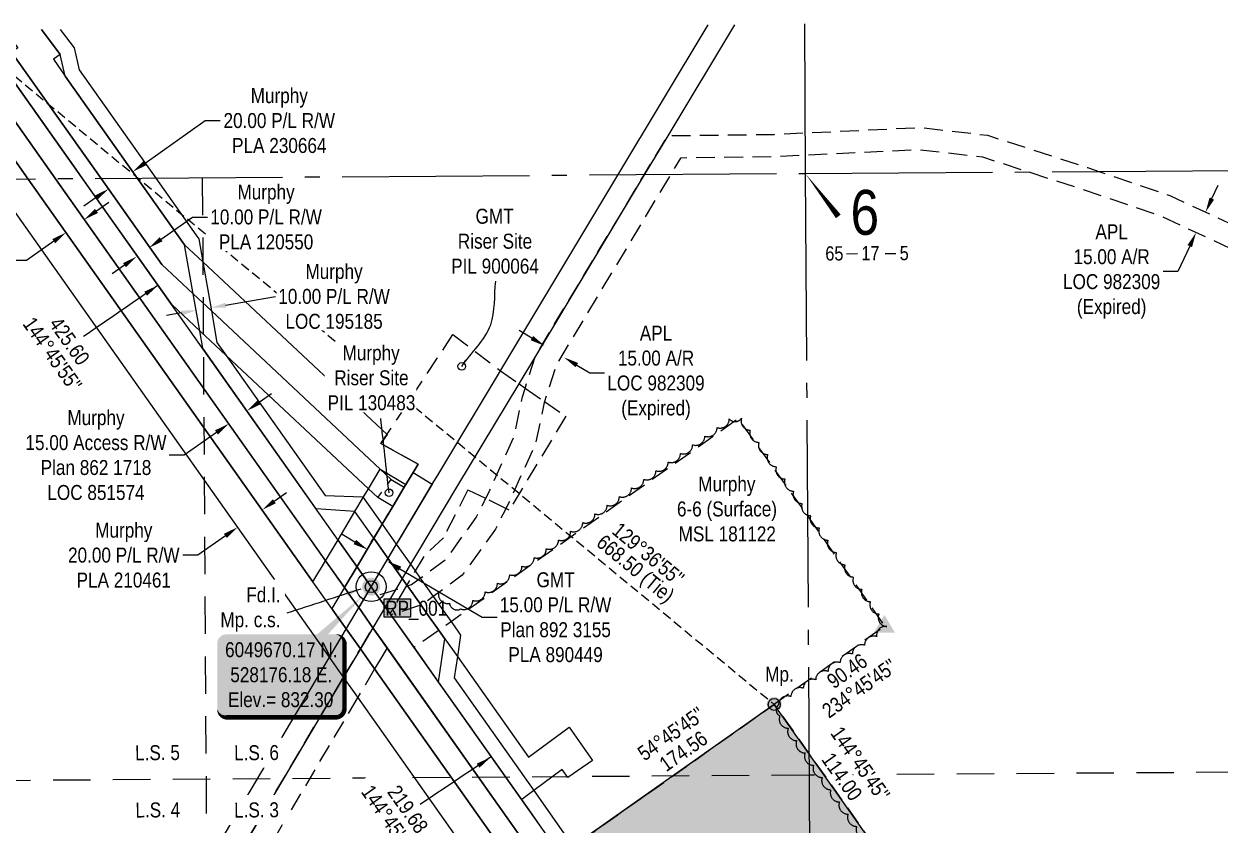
# Model space of a CAD drawing. Extents: x 526561 to 530509, y 6049016 to 6051979.
# Drawn here: x 527944 to 528743, y 6049511 to 6050046 of the extents above; entities that cross this region are included whole.
import ezdxf
from ezdxf.enums import TextEntityAlignment as Align

# ---------------------------------------------------------------- set-up
doc = ezdxf.new("R2010")
doc.units = 0
doc.header["$LTSCALE"] = 5
doc.header["$PDSIZE"] = 0.5
for name, pattern in [('0', [1, 1, 0]), ('foc-ACCESSROAD', [3.75, 2.5, -1.25]), ('foc-LSD', [8, 5, -3]), ('foc-QUARTERLINE', [33, 25, -3, 2, -3]), ('foc-TIELINE', [1.875, 1.25, -0.625])]:
    doc.linetypes.add(name, pattern=pattern)
doc.layers.get('Defpoints').update_dxf_attribs({"color": 9})
for name, color, linetype in [('10', 1, 'Continuous'), ('35', 37, 'Continuous'), ('9', 3, 'Continuous'), ('AS-UNDERLAY-H', 141, 'Continuous'), ('C-AR', 13, 'foc-ACCESSROAD'), ('C-RW', 13, 'Continuous'), ('C-WS', 13, 'foc-ACCESSROAD'), ('DETAIL-T', 7, 'Continuous'), ('F-AR', 190, 'foc-ACCESSROAD'), ('F-RW', 190, 'Continuous'), ('F-WS', 190, 'foc-ACCESSROAD'), ('L-BD', 7, 'Continuous'), ('L-BD1', 253, 'Continuous'), ('L-MON', 1, 'Continuous'), ('L-MON-T', 1, 'Continuous'), ('L-SECLBL', 7, 'Continuous'), ('L-SECQ', 8, 'foc-QUARTERLINE'), ('L-SECTION-LSD', 7, 'foc-LSD'), ('L-TIE', 7, 'foc-TIELINE'), ('P-PROPOSED', 10, 'Continuous'), ('P-PROPOSED-H', 21, 'Continuous'), ('T-BUSH', 110, '0')]:
    doc.layers.add(name, color=color, linetype=linetype)
for name, color, linetype, lineweight in [('C-RW-T', 13, 'Continuous', 9), ('C-WS-T', 13, 'Continuous', 9), ('F-AR-T', 190, 'Continuous', 9), ('F-RW-T', 190, 'Continuous', 9), ('F-WS-T', 190, 'Continuous', 9)]:
    doc.layers.add(name, color=color, linetype=linetype, lineweight=lineweight)
doc.styles.add('100L', font='ARIALN.TTF', dxfattribs={"height": 11})
doc.styles.add('80', font='ARIALN.TTF', dxfattribs={"height": 10})
doc.styles.add('80CG', font='ARIALN.TTF', dxfattribs={"height": 10})
doc.styles.add('80L', font='ARIALN.TTF', dxfattribs={"height": 10})
doc.styles.add('SIMPLEX', font='ARIALN.TTF')
doc.dimstyles.new('Compass 5 000', dxfattribs={"dimscale": 5, "dimtxt": 9, "dimasz": 2, "dimexe": 0.2, "dimexo": 0.0625, "dimgap": 0.5, "dimtad": 0, "dimtih": 1, "dimtoh": 1, "dimzin": 0, "dimdsep": 46, "dimtxsty": '80CG', "dimcen": 0.1, "dimse1": 1, "dimse2": 1, "dimclrd": 256, "dimclrt": 256, "dimaunit": 1, "dimadec": 4, "dimazin": 0, "dimtfac": 0.06, "dimtofl": 0, "dimtmove": 0, "dimatfit": 1, "dimfxl": 0.2, "dimtolj": 1, "dimtzin": 0, "dimlwd": -1, "dimarcsym": 0})

# ---------------------------------------------------------------- blocks, each defined once
blk = doc.blocks.new('L-SECLBL')
at = {"layer": '9', "color": 7}
for p, q in [((-5.08, -27.83), (-12.29, -27.83)), ((20.7, -27.83), (13.5, -27.83))]:
    blk.add_line(p, q, dxfattribs=at)
at = {"layer": '10', "color": 2, "style": 'SIMPLEX'}
blk.add_attdef('SEC', text='', height=30, dxfattribs=at).set_placement((0, 0), align=Align.MIDDLE)
at = {"layer": '10', "color": 5, "style": '80L'}
blk.add_attdef('TWP', text='', height=9.5, dxfattribs=at).set_placement((-14.43, -27.37), align=Align.MIDDLE_RIGHT)
blk.add_attdef('RGE', text='', height=9.5, dxfattribs=at).set_placement((3.62, -27.37), align=Align.MIDDLE_CENTER)
blk.add_attdef('MER', text='', height=9.5, dxfattribs=at).set_placement((23.17, -27.37), align=Align.MIDDLE_LEFT)
blk = doc.blocks.new('*D422')
at = {"layer": 'C-RW-T', "transparency": 16777216}
for p, q in [((528035.88, 6049902.39), (528056.89, 6049917.23)), ((528056.89, 6049917.23), (528066.89, 6049917.23)), ((528011.38, 6049885.07), (528003.22, 6049879.3))]:
    blk.add_line(p, q, dxfattribs=at)
for points in [[(528034.92, 6049903.75), (528036.84, 6049901.03), (528027.72, 6049896.62)], [(528010.42, 6049886.43), (528012.35, 6049883.71), (528019.55, 6049890.84)]]:
    blk.add_solid(points, dxfattribs=at)
at = {"layer": 'Defpoints', "color": 0, "transparency": 16777216}
for p in [(528010.62, 6049920.81), (528002.45, 6049915.04), (528019.55, 6049890.84)]:
    blk.add_point(p, dxfattribs=at)
at = {"layer": 'C-RW-T', "transparency": 16777216, "insert": (528105.97, 6049917.23), "char_height": 10, "attachment_point": 5, "style": '80CG', "bg_fill": 3, "box_fill_scale": 1.1, "bg_fill_color": 256, "bg_fill_true_color": 13158600, "bg_fill_transparency": 0}
blk.add_mtext('\\A1;Murphy\\P10.00 P/L R/W\\PPLA 120550', dxfattribs=at)
blk = doc.blocks.new('*D423')
at = {"layer": 'C-RW-T', "transparency": 16777216}
for p, q in [((528078.95, 6049858.27), (528112.3, 6049864.12)), ((528049.41, 6049853.09), (528039.56, 6049851.36))]:
    blk.add_line(p, q, dxfattribs=at)
for points in [[(528049.12, 6049854.73), (528049.7, 6049851.45), (528059.26, 6049854.82)], [(528078.66, 6049859.91), (528079.23, 6049856.63), (528069.1, 6049856.54)]]:
    blk.add_solid(points, dxfattribs=at)
at = {"layer": 'Defpoints', "color": 0, "transparency": 16777216}
for p in [(528059.26, 6049854.82), (528060.24, 6049849.2), (528070.08, 6049850.93)]:
    blk.add_point(p, dxfattribs=at)
at = {"layer": 'C-RW-T', "transparency": 16777216, "insert": (528151.38, 6049864.12), "char_height": 10, "attachment_point": 5, "style": '80CG', "bg_fill": 3, "box_fill_scale": 1.1, "bg_fill_color": 256, "bg_fill_true_color": 13158600, "bg_fill_transparency": 0}
blk.add_mtext('\\A1;Murphy\\P10.00 P/L R/W\\PLOC 195185', dxfattribs=at)
blk = doc.blocks.new('*D425')
at = {"layer": 'C-RW-T', "transparency": 16777216}
for p, q in [((528101.4, 6049793.47), (528109.57, 6049799.25)), ((528072.82, 6049773.27), (528051.31, 6049758.07)), ((528051.31, 6049758.07), (528041.31, 6049758.07))]:
    blk.add_line(p, q, dxfattribs=at)
for points in [[(528100.44, 6049794.84), (528102.36, 6049792.11), (528093.23, 6049787.7)], [(528071.85, 6049774.64), (528073.78, 6049771.91), (528080.98, 6049779.05)]]:
    blk.add_solid(points, dxfattribs=at)
at = {"layer": 'Defpoints', "color": 0, "transparency": 16777216}
for p in [(528080.98, 6049779.05), (528098.48, 6049780.27), (528086.23, 6049771.61)]:
    blk.add_point(p, dxfattribs=at)
at = {"layer": 'C-RW-T', "transparency": 16777216, "insert": (527992.35, 6049758.07), "char_height": 10, "attachment_point": 5, "style": '80CG'}
blk.add_mtext('\\A1;Murphy\\P15.00 Access R/W\\PPlan 862 1718\\PLOC 851574', dxfattribs=at)
blk = doc.blocks.new('*D426')
at = {"layer": 'C-RW-T', "transparency": 16777216}
for p, q in [((528111.48, 6049727.25), (528119.65, 6049733.02)), ((528078.76, 6049704.14), (528060.47, 6049691.21)), ((528060.47, 6049691.21), (528050.47, 6049691.21))]:
    blk.add_line(p, q, dxfattribs=at)
for points in [[(528110.52, 6049728.61), (528112.44, 6049725.88), (528103.31, 6049721.48)], [(528077.8, 6049705.5), (528079.73, 6049702.77), (528086.93, 6049709.91)]]:
    blk.add_solid(points, dxfattribs=at)
at = {"layer": 'Defpoints', "color": 0, "transparency": 16777216}
for p in [(528086.93, 6049709.91), (528126.04, 6049689.3), (528109.66, 6049677.73)]:
    blk.add_point(p, dxfattribs=at)
at = {"layer": 'C-RW-T', "transparency": 16777216, "insert": (528010.93, 6049691.21), "char_height": 10, "attachment_point": 5, "style": '80CG'}
blk.add_mtext('\\A1;Murphy\\P20.00 P/L R/W\\PPLA 210461', dxfattribs=at)
blk = doc.blocks.new('*D427')
at = {"layer": 'C-RW-T', "transparency": 16777216}
for p, q in [((528025.16, 6049953.32), (528065.25, 6049981.65)), ((528065.25, 6049981.65), (528075.25, 6049981.65)), ((527992.51, 6049930.23), (527984.34, 6049924.46))]:
    blk.add_line(p, q, dxfattribs=at)
for points in [[(528024.2, 6049954.68), (528026.13, 6049951.96), (528017, 6049947.55)], [(527991.55, 6049931.6), (527993.47, 6049928.87), (528000.67, 6049936.01)]]:
    blk.add_solid(points, dxfattribs=at)
at = {"layer": 'Defpoints', "color": 0, "transparency": 16777216}
for p in [(528000.67, 6049936.01), (528028.42, 6049931.39), (528012.09, 6049919.85)]:
    blk.add_point(p, dxfattribs=at)
at = {"layer": 'C-RW-T', "transparency": 16777216, "insert": (528114.79, 6049981.65), "char_height": 10, "attachment_point": 5, "style": '80CG'}
blk.add_mtext('\\A1;Murphy\\P20.00 P/L R/W\\PPLA 230664', dxfattribs=at)
blk = doc.blocks.new('*D428')
at = {"layer": 'Defpoints', "color": 0, "transparency": 16777216}
for p in [(528291.87, 6049830.73), (528304.73, 6049823.01), (528304.98, 6049823.42)]:
    blk.add_point(p, dxfattribs=at)
at = {"layer": 'F-AR-T', "transparency": 16777216}
for p, q in [((528283.54, 6049836.29), (528274.97, 6049841.43)), ((528313.55, 6049818.27), (528322.13, 6049813.13)), ((528322.13, 6049813.13), (528332.13, 6049813.13))]:
    blk.add_line(p, q, dxfattribs=at)
for points in [[(528284.4, 6049837.72), (528282.68, 6049834.86), (528292.12, 6049831.14)], [(528314.41, 6049819.7), (528312.7, 6049816.85), (528304.98, 6049823.42)]]:
    blk.add_solid(points, dxfattribs=at)
at = {"layer": 'F-AR-T', "transparency": 16777216, "insert": (528366.44, 6049813.13), "char_height": 10, "attachment_point": 5, "style": '80CG'}
blk.add_mtext('\\A1;APL\\P15.00 A/R\\PLOC 982309\\P(Expired)', dxfattribs=at)
blk = doc.blocks.new('*D429')
at = {"layer": 'Defpoints', "color": 0, "transparency": 16777216}
for p in [(528732.72, 6049920.85), (528726.39, 6049907.25), (528727.19, 6049906.88)]:
    blk.add_point(p, dxfattribs=at)
at = {"layer": 'F-AR-T', "transparency": 16777216}
for p, q in [((528737.73, 6049929.55), (528741.94, 6049938.62)), ((528722.97, 6049897.81), (528715.1, 6049880.89)), ((528715.1, 6049880.89), (528705.1, 6049880.89))]:
    blk.add_line(p, q, dxfattribs=at)
for points in [[(528736.22, 6049930.26), (528739.24, 6049928.85), (528733.51, 6049920.48)], [(528721.46, 6049898.51), (528724.48, 6049897.11), (528727.19, 6049906.88)]]:
    blk.add_solid(points, dxfattribs=at)
at = {"layer": 'F-AR-T', "transparency": 16777216, "insert": (528670.79, 6049880.89), "char_height": 10, "attachment_point": 5, "style": '80CG'}
blk.add_mtext('\\A1;APL\\P15.00 A/R\\PLOC 982309\\P(Expired)', dxfattribs=at)
blk = doc.blocks.new('*D430')
at = {"layer": 'Defpoints', "color": 0, "transparency": 16777216}
for p in [(528172.03, 6049691.73), (528186.8, 6049687.25), (528184.93, 6049684.09)]:
    blk.add_point(p, dxfattribs=at)
at = {"layer": 'F-RW-T', "transparency": 16777216}
for p, q in [((528165.29, 6049699.98), (528156.69, 6049705.08)), ((528195.4, 6049682.16), (528250.27, 6049649.68)), ((528250.27, 6049649.68), (528260.27, 6049649.68))]:
    blk.add_line(p, q, dxfattribs=at)
for points in [[(528166.14, 6049701.42), (528164.44, 6049698.55), (528173.9, 6049694.89)], [(528196.25, 6049683.59), (528194.55, 6049680.72), (528186.8, 6049687.25)]]:
    blk.add_solid(points, dxfattribs=at)
at = {"layer": 'F-RW-T', "transparency": 16777216, "insert": (528299.35, 6049649.68), "char_height": 10, "attachment_point": 5, "style": '80CG'}
blk.add_mtext('\\A1;GMT\\P15.00 P/L R/W\\PPlan 892 3155\\PPLA 890449', dxfattribs=at)
blk = doc.blocks.new('*D432')
at = {"layer": 'Defpoints', "color": 0, "transparency": 16777216}
for p in [(528027.95, 6049854.08), (528015.71, 6049845.43), (528400.67, 6049300.69)]:
    blk.add_point(p, dxfattribs=at)
at = {"layer": 'F-RW-T', "transparency": 16777216}
for p, q in [((528421.08, 6049315.11), (528429.25, 6049320.88)), ((528392.51, 6049294.92), (528348.03, 6049263.48)), ((528348.03, 6049263.48), (528338.03, 6049263.48))]:
    blk.add_line(p, q, dxfattribs=at)
for points in [[(528420.12, 6049316.47), (528422.05, 6049313.75), (528412.92, 6049309.34)], [(528391.55, 6049296.28), (528393.47, 6049293.55), (528400.67, 6049300.69)]]:
    blk.add_solid(points, dxfattribs=at)
at = {"layer": 'F-RW-T', "transparency": 16777216, "insert": (528298.94, 6049263.48), "char_height": 10, "attachment_point": 5, "style": '80CG'}
blk.add_mtext('\\A1;N7 Energy\\P15.00 P/L R/W\\PPlan 862 1718\\PPLA 850866', dxfattribs=at)
blk = doc.blocks.new('*D435')
at = {"layer": 'Defpoints', "color": 0, "transparency": 16777216}
for p in [(527972.29, 6049906.86), (527993.35, 6049903.05), (527981.11, 6049894.39)]:
    blk.add_point(p, dxfattribs=at)
at = {"layer": 'F-RW-T', "transparency": 16777216}
for p, q in [((527992.7, 6049921.29), (528000.87, 6049927.06)), ((527964.13, 6049901.09), (527945.84, 6049888.17)), ((527945.84, 6049888.17), (527935.84, 6049888.17))]:
    blk.add_line(p, q, dxfattribs=at)
for points in [[(527991.74, 6049922.65), (527993.67, 6049919.93), (527984.54, 6049915.52)], [(527963.16, 6049902.45), (527965.09, 6049899.73), (527972.29, 6049906.86)]]:
    blk.add_solid(points, dxfattribs=at)
at = {"layer": 'F-RW-T', "transparency": 16777216, "insert": (527896.75, 6049888.17), "char_height": 10, "attachment_point": 5, "style": '80CG'}
blk.add_mtext('\\A1;N7 Energy\\P15.00 P/L R/W\\PPlan 862 1718\\PPLA 850866', dxfattribs=at)
blk = doc.blocks.new('PLIA')
at = {"color": 255, "const_width": 1}
blk.add_lwpolyline([(-0.5, 0, 1), (0.5, 0, 1)], format="xyb", close=True, dxfattribs=at)
blk = doc.blocks.new('PLIAA')
blk.add_blockref('PLIA', (0, 0))
blk = doc.blocks.new('PLIB')
at = {"color": 1}
blk.add_circle((0, 0), 0.8, dxfattribs=at)
blk = doc.blocks.new('PLIBB')
blk.add_blockref('PLIB', (0, 0))
blk = doc.blocks.new('PLICC')
for name in ['PLIAA', 'PLIBB']:
    blk.add_blockref(name, (0, 0))
blk = doc.blocks.new('PLI')
blk.add_blockref('PLICC', (0, 0))
blk = doc.blocks.new('fdia')
at = {"color": 255, "const_width": 1}
blk.add_lwpolyline([(-0.5, 0, 1), (0.5, 0, 1)], format="xyb", close=True, dxfattribs=at)
blk = doc.blocks.new('Fdiaa')
blk.add_blockref('fdia', (0, 0))
blk = doc.blocks.new('fdib')
at = {"color": 1, "const_width": 1.6}
blk.add_lwpolyline([(-0.4, 0, 1), (0.4, 0, 1)], format="xyb", close=True, dxfattribs=at)
at = {"color": 1}
blk.add_circle((0, 0), 0.8, dxfattribs=at)
blk = doc.blocks.new('Fdibb')
blk.add_blockref('fdib', (0, 0))
blk = doc.blocks.new('fdicc')
for name in ['Fdibb', 'Fdiaa']:
    blk.add_blockref(name, (0, 0))
blk = doc.blocks.new('FDI')
blk.add_blockref('fdicc', (0, 0))
blk = doc.blocks.new('*U448')
h = blk.add_hatch(color=254)
edge = h.paths.add_edge_path()
edge.add_line((-36.5, -28.5), (36.5, -28.5))
edge.add_arc((36.5, -22.5), 6, 270, 360)
edge.add_line((42.5, -22.5), (42.5, 21))
edge.add_arc((36.5, 21), 6, 0, 90)
edge.add_line((36.5, 27), (-36.5, 27))
edge.add_arc((-36.5, 21), 6, 90, 180)
edge.add_line((-42.5, 21), (-42.5, -22.5))
edge.add_arc((-36.5, -22.5), 6, 180, 270)
at = {"color": 1, "flags": 128}
blk.add_lwpolyline([(56.43, 54.47, 0, 10, 0), (0, 0, 5, 5, 0)], format="xyseb", dxfattribs=at)
blk.add_lwpolyline([(-36.5, -28.5, 3, 3, 0), (36.5, -28.5, 3, 3, 0.414214), (42.5, -22.5, 3, 3, 0), (42.5, 21, 3, 0, 0.414214), (36.5, 27, 0, 0, 0), (-36.5, 27, 0, 0, 0.414214), (-42.5, 21, 0, 0, 0), (-42.5, -22.5, 0, 3, 0.414214)], format="xyseb", close=True, dxfattribs=at)
at = {"color": 1, "style": '80'}
blk.add_attdef('ENTER_TEXT_001', (-35.99, -5), '', height=10, dxfattribs=at)
blk = doc.blocks.new('STRIA')
blk.add_hatch(color=255).paths.add_polyline_path([(-0.04, 1.52), (-1.47, -0.87), (1.39, -0.87)])
blk = doc.blocks.new('STRIAA')
blk.add_blockref('STRIA', (0, 0))
blk = doc.blocks.new('STRIB')
at = {"color": 1}
blk.add_solid([(-1.12, -0.67), (-0.04, 1.13), (1.04, -0.67)], dxfattribs=at)
blk = doc.blocks.new('STRIBB')
blk.add_blockref('STRIB', (0, 0))
blk = doc.blocks.new('STRICC')
for name in ['STRIAA', 'STRIBB']:
    blk.add_blockref(name, (0, 0))
blk = doc.blocks.new('fdspike')
blk.add_blockref('STRICC', (0, 0))

msp = doc.modelspace()

# ---------------------------------------------------------------- hatches: boundary and pattern name
at = {"layer": 'AS-UNDERLAY-H'}
h = msp.add_hatch(color=256, dxfattribs=at)
h.dxf.hatch_style = 1
h.paths.add_polyline_path([(528184.948, 6049662.134), (528202.353, 6049662.134), (528202.353, 6049649.784), (528184.948, 6049649.784)])
at = {"layer": 'P-PROPOSED-H'}
h = msp.add_hatch(color=256, dxfattribs=at)
h.dxf.hatch_style = 1
h.paths.add_polyline_path([(528445.375, 6049591.507), (528302.874, 6049490.844), (528368.614, 6049397.781), (528511.115, 6049498.444)])

# ---------------------------------------------------------------- linework, layer by layer
at = {"layer": '35', "color": 3}
msp.add_circle((528176.183, 6049670.167), 9.995, dxfattribs=at)
at = {"layer": 'AS-UNDERLAY-H'}
msp.add_lwpolyline([(528184.948, 6049662.134), (528202.353, 6049662.134), (528202.353, 6049649.784), (528184.948, 6049649.784)], close=True, dxfattribs=at)
at = {"layer": 'C-AR'}
msp.add_lwpolyline([(527895.683, 6049138.045), (527878.167, 6049137.924), (528055.181, 6049436.418), (528157.741, 6049609.669), (528168.94, 6049628.587), (528177.311, 6049642.727), (528186.796, 6049629.295), (528181.852, 6049620.943), (528178.425, 6049615.156), (528167.229, 6049596.241), (528068.09, 6049428.77), (527895.683, 6049138.045)], close=True, dxfattribs=at)
at = {"layer": 'C-RW', "flags": 128}
msp.add_lwpolyline([(528541.942, 6049152.423), (528548.939, 6049142.566), (528530.659, 6049142.441), (528470.003, 6049228.323), (528177.311, 6049642.727), (528167.833, 6049656.146), (528163.957, 6049661.634), (528158.352, 6049669.564), (527965.333, 6049942.691), (527922.084, 6050003.899), (527704.212, 6050040.848)], dxfattribs=at)
at = {"layer": 'C-RW'}
for points in [[(527931.101, 6050042.421), (527940.102, 6050030.38), (527936.012, 6050027.504), (527995.801, 6049942.901), (528036.409, 6049885.454), (528057.315, 6049865.858), (528069.46, 6049854.475), (528182.27, 6049748.738), (528189.616, 6049741.851), (528198.299, 6049736.619), (528190.591, 6049723.757), (528180.531, 6049729.827), (528174.403, 6049735.569), (528079.392, 6049824.611), (528061.632, 6049841.256), (528043.165, 6049858.562), (527983.617, 6049942.816), (527977.58, 6049951.367), (527930.739, 6050017.647), (527927.906, 6050021.656), (527920.465, 6050031.608), (527912.479, 6050042.292)], [(527955.93, 6050042.593), (527968.434, 6050025.867), (527963.901, 6050022.678), (527971.866, 6050011.408), (528020.161, 6049943.07), (528051.561, 6049898.65), (528063.706, 6049887.267), (528186.745, 6049771.941), (528182.666, 6049765.764), (528207.509, 6049751.974), (528204.173, 6049746.413), (528199.432, 6049738.508), (528198.299, 6049736.619), (528190.591, 6049723.757), (528183.517, 6049711.921), (528181.288, 6049708.223), (528177.9, 6049702.551), (528187.364, 6049689.14), (528196.841, 6049675.72), (528199.987, 6049671.266), (528200.393, 6049670.692), (528209.472, 6049657.836), (528213.898, 6049651.57), (528221.115, 6049641.349), (528225.429, 6049635.24), (528233.766, 6049623.435), (528281.278, 6049556.151), (528308.376, 6049576.236), (528323.953, 6049553.988), (528307.578, 6049542.523), (528303.78, 6049547.947), (528284.791, 6049533.873), (528276.754, 6049527.915), (528221.146, 6049606.655), (528209.102, 6049623.709), (528204.788, 6049629.817), (528189.543, 6049651.407), (528188.836, 6049652.409), (528185.682, 6049656.869), (528180.422, 6049664.317), (528176.204, 6049670.289), (528170.603, 6049678.217), (528166.725, 6049683.706), (528154.106, 6049701.563), (528165.325, 6049720.359), (528170.93, 6049729.75), (528174.403, 6049735.569), (528182.27, 6049748.738), (528069.46, 6049854.475), (528057.315, 6049865.858), (528036.409, 6049885.454), (527995.801, 6049942.901), (527936.012, 6050027.504)], [(528288.834, 6049510.813), (528276.754, 6049527.915), (528221.146, 6049606.655), (528225.429, 6049635.24), (528221.115, 6049641.349), (528213.898, 6049651.57), (528209.472, 6049657.836), (528200.393, 6049670.692), (528199.987, 6049671.266), (528196.841, 6049675.72), (528187.364, 6049689.14), (528177.9, 6049702.551), (528165.325, 6049720.359), (528139.478, 6049722.257), (528063.696, 6049829.502), (528061.632, 6049841.256), (528057.315, 6049865.858), (528051.561, 6049898.65), (528020.161, 6049943.07), (527971.866, 6050011.408), (527968.434, 6050025.867), (527955.93, 6050042.593)], [(527968.355, 6050042.68), (527977.675, 6050030.211), (527981.138, 6050015.621), (528032.35, 6049943.154), (528059.143, 6049905.253), (528061.017, 6049902.587), (528063.706, 6049887.267), (528069.46, 6049854.475), (528073.15, 6049833.445), (528079.392, 6049824.611), (528145.419, 6049731.177), (528170.649, 6049730.147), (528170.93, 6049729.75), (528183.517, 6049711.921), (528192.946, 6049698.569), (528202.423, 6049685.148), (528205.564, 6049680.699), (528208.986, 6049675.854), (528217.642, 6049663.595), (528222.062, 6049657.335), (528229.279, 6049647.115), (528233.593, 6049641.005), (528235.908, 6049637.727), (528233.766, 6049623.435), (528231.625, 6049609.152), (528284.791, 6049533.873), (528310.978, 6049496.796)], [(527913.435, 6049990.159), (527947.065, 6049942.564), (528137.293, 6049673.381), (528145.701, 6049687.465), (528154.106, 6049701.563), (528165.325, 6049720.359), (528170.93, 6049729.75), (528174.403, 6049735.569), (528182.27, 6049748.738), (528199.432, 6049738.508), (528198.299, 6049736.619), (528190.591, 6049723.757), (528183.517, 6049711.921), (528181.288, 6049708.223), (528177.9, 6049702.551), (528166.725, 6049683.706), (528158.349, 6049669.571), (528149.9, 6049655.543), (528151.71, 6049652.982), (528159.462, 6049642.006), (528168.94, 6049628.587), (528178.425, 6049615.156), (528264.33, 6049493.52)], [(528247.963, 6049481.966), (528167.229, 6049596.241), (528157.741, 6049609.669), (528148.263, 6049623.087), (527922.697, 6049942.396)]]:
    msp.add_lwpolyline(points, dxfattribs=at)
at = {"layer": 'C-WS', "flags": 128}
for points in [[(528311.418, 6049496.829), (528302.874, 6049490.844), (528204.853, 6049629.584), (528221.556, 6049641.381), (528229.72, 6049647.146), (528352.25, 6049733.7), (528421.194, 6049782.436), (528467.365, 6049717.815), (528519.217, 6049643.674), (528468.059, 6049607.481), (528442.029, 6049589.093), (528311.418, 6049496.829)], [(528198.299, 6049736.619), (528190.591, 6049723.757), (528180.531, 6049729.827), (528189.616, 6049741.851), (528198.299, 6049736.619)], [(528385.476, 6049409.692), (528368.614, 6049397.781), (528302.874, 6049490.844), (528311.418, 6049496.829), (528445.375, 6049591.507), (528511.115, 6049498.444), (528385.476, 6049409.692)]]:
    msp.add_lwpolyline(points, close=True, dxfattribs=at)
at = {"layer": 'F-AR', "flags": 128}
msp.add_lwpolyline([(529371.699, 6049638.845), (529301.663, 6049677.009), (529271.396, 6049693.503), (529135.891, 6049767.342), (528936.106, 6049832.198), (528770.402, 6049886.788), (528704.001, 6049917.659), (528650.04, 6049936.032), (528615.445, 6049947.205), (528584.7, 6049957.143), (528542.592, 6049962.086), (528465.41, 6049958.423), (528445.902, 6049957.496), (528382.814, 6049956.686), (528376.132, 6049945.549), (528299.639, 6049818.09), (528291.951, 6049794.03), (528291.674, 6049793.165), (528286.017, 6049765.94), (528269.013, 6049728.161), (528266.173, 6049722.481), (528265.412, 6049720.96), (528259.239, 6049708.613), (528236.98, 6049677.802), (528217.642, 6049663.595), (528210.062, 6049658.027), (528209.472, 6049657.836), (528189.543, 6049651.407), (528188.836, 6049652.409), (528185.682, 6049656.869), (528180.422, 6049664.317), (528192.346, 6049668.126), (528199.474, 6049670.399), (528200.393, 6049670.692), (528203.161, 6049671.575), (528208.986, 6049675.854), (528226.198, 6049688.498), (528246.364, 6049716.412), (528252.153, 6049727.992), (528252.688, 6049729.062), (528255.457, 6049734.597), (528271.661, 6049770.6), (528277.148, 6049797.01), (528278.98, 6049802.735), (528285.878, 6049824.315), (528358.56, 6049945.426), (528374.254, 6049971.582), (528445.451, 6049972.496), (528465.315, 6049973.439), (528543.115, 6049977.132), (528587.912, 6049971.874), (528654.765, 6049950.272), (528662.799, 6049947.531), (528709.598, 6049931.603), (528775.931, 6049900.764), (528940.769, 6049846.459), (529141.847, 6049781.183), (529271.285, 6049710.65), (529301.552, 6049694.156), (529371.588, 6049655.991)], dxfattribs=at)
at = {"layer": 'F-RW'}
for points in [[(527860.663, 6049137.804), (528042.363, 6049443.948), (528176.183, 6049670.167), (528194.127, 6049700.431), (528217.019, 6049738.713), (528220.622, 6049744.717), (528262.482, 6049814.476), (528262.739, 6049814.896), (528341.002, 6049945.303), (528401.239, 6050045.682)], [(528418.796, 6050045.804), (528374.254, 6049971.582), (528358.56, 6049945.426), (528285.878, 6049824.315), (528274.774, 6049805.821), (528233.886, 6049737.681), (528207.021, 6049692.916), (528202.423, 6049685.148), (528196.841, 6049675.72), (528192.346, 6049668.126), (528185.682, 6049656.869), (528177.311, 6049642.727), (528168.94, 6049628.587), (528157.741, 6049609.669), (528055.181, 6049436.418), (527878.167, 6049137.924)]]:
    msp.add_lwpolyline(points, dxfattribs=at)
msp.add_lwpolyline([(528176.204, 6049670.289), (528167.833, 6049656.146), (528163.957, 6049661.634), (528158.349, 6049669.571), (528166.725, 6049683.706), (528177.9, 6049702.551), (528181.288, 6049708.223), (528183.517, 6049711.921), (528190.591, 6049723.757), (528198.299, 6049736.619), (528199.432, 6049738.508), (528204.173, 6049746.413), (528217.019, 6049738.713), (528194.142, 6049700.59), (528192.946, 6049698.569), (528187.364, 6049689.14), (528176.204, 6049670.289)], close=True, dxfattribs=at)
at = {"layer": 'F-WS'}
msp.add_lwpolyline([(528306.271, 6049784.054), (528268.371, 6049721.408), (528266.173, 6049722.481), (528252.688, 6049729.062), (528240.795, 6049734.867), (528224.476, 6049702.916), (528211.273, 6049690.356), (528199.474, 6049670.399), (528188.765, 6049652.357), (528185.682, 6049656.869), (528180.422, 6049664.317), (528176.204, 6049670.289), (528166.723, 6049683.704), (528181.264, 6049708.266), (528190.576, 6049723.784), (528198.289, 6049736.637), (528204.165, 6049746.428), (528207.509, 6049751.974), (528182.666, 6049765.764), (528230.801, 6049838.66), (528262.48, 6049814.48), (528274.796, 6049805.864), (528279.008, 6049802.825), (528291.951, 6049794.03), (528306.271, 6049784.054)], close=True, dxfattribs=at)
at = {"layer": 'L-SECLBL', "flags": 128}
msp.add_lwpolyline([(528466.151, 6049946.357, 0, 4, 0), (528488.23, 6049917.663, 0, 0, 0)], format="xyseb", dxfattribs=at)
at = {"layer": 'L-SECQ', "flags": 128}
for points in [[(528465.522, 6050046.312), (528466.151, 6049946.357)], [(528466.151, 6049946.357), (529270.389, 6049951.943)], [(527661.912, 6049940.77), (528466.15, 6049946.357)], [(528466.151, 6049946.357), (528471.212, 6049141.81)]]:
    msp.add_lwpolyline(points, dxfattribs=at)
at = {"layer": 'L-SECTION-LSD', "flags": 128}
for points in [[(528063.362, 6049943.559), (528068.349, 6049139.251)], [(529272.326, 6049549.672), (528468.681, 6049544.193)], [(528468.681, 6049544.193), (527664.37, 6049538.708)]]:
    msp.add_lwpolyline(points, dxfattribs=at)
at = {"layer": 'P-PROPOSED'}
msp.add_lwpolyline([(528445.375, 6049591.507), (528302.874, 6049490.844), (528368.614, 6049397.781), (528511.115, 6049498.444)], close=True, dxfattribs=at)
at = {"layer": 'T-BUSH', "flags": 128}
msp.add_lwpolyline([(528221.161, 6049665.916, 0.5205671), (528228.437, 6049659.063, 0.5205671), (528235.935, 6049655.25, 0.5205671), (528244.131, 6049660.97, 0.5205671), (528252.328, 6049666.69, 0.5205671), (528260.524, 6049672.409, 0.5205671), (528268.721, 6049678.129, 0.5205671), (528276.917, 6049683.849, 0.5205671), (528285.059, 6049689.646, 0.5205671), (528293.171, 6049695.484, 0.5205671), (528301.284, 6049701.322, 0.5205671), (528309.396, 6049707.16, 0.5205671), (528317.509, 6049712.998, 0.5205671), (528325.636, 6049718.815, 0.5205671), (528333.796, 6049724.587, 0.5205671), (528341.956, 6049730.359, 0.5205671), (528350.116, 6049736.131, 0.5205671), (528358.276, 6049741.903, 0.5205671), (528366.435, 6049747.674, 0.5205671), (528374.595, 6049753.446, 0.5205671), (528382.755, 6049759.218, 0.5205671), (528390.915, 6049764.99, 0.5205671), (528399.074, 6049770.762, 0.5205671), (528407.234, 6049776.534, 0.5205671), (528415.394, 6049782.306, 0.5205671), (528423.593, 6049782.893, 0.5205671), (528429.407, 6049774.764, 0.5205671), (528435.222, 6049766.634, 0.5205671), (528441.036, 6049758.505, 0.5205671), (528446.833, 6049750.363, 0.5205671), (528452.569, 6049742.177, 0.5205671), (528458.304, 6049733.992, 0.5205671), (528464.039, 6049725.807, 0.5205671), (528469.775, 6049717.621, 0.5205671), (528475.51, 6049709.436, 0.5205671), (528481.246, 6049701.25, 0.5205671), (528486.981, 6049693.065, 0.5205671), (528492.678, 6049684.853, 0.5205671), (528498.339, 6049676.616, 0.5205671), (528504, 6049668.379, 0.5205671), (528509.662, 6049660.142, 0.5205671), (528515.323, 6049651.905, 0.5205671), (528520.66, 6049643.516, 0.5205671), (528513.879, 6049636.787, 0.5205671), (528505.742, 6049630.984, 0.5205671), (528497.604, 6049625.181, 0.5205671), (528489.467, 6049619.377, 0.5205671), (528481.329, 6049613.574, 0.5205671), (528473.1, 6049607.903, 0.5205671), (528464.819, 6049602.307, 0.5205671), (528456.537, 6049596.711, 0.5205671), (528448.256, 6049591.115, 0.5205671), (528449.111, 6049583.772, 0.5205671), (528454.743, 6049575.515, 0.5205671), (528460.376, 6049567.259, 0.5205671), (528466.009, 6049559.002, 0.5205671), (528471.678, 6049550.771, 0.5205671), (528477.44, 6049542.605, 0.5205671), (528483.203, 6049534.438, 0.5205671), (528488.965, 6049526.272, 0.5205671), (528494.727, 6049518.105, 0.5205671), (528500.49, 6049509.939, 0.5205671), (528506.252, 6049501.772, 0.5205671), (528509.183, 6049493.194, 0.5205671), (528500.866, 6049487.655, 0.5205671), (528492.52, 6049482.156, 0.5205671), (528484.174, 6049476.657, 0.5205671), (528475.828, 6049471.158, 0.5205671), (528467.483, 6049465.658, 0.5205671), (528459.312, 6049459.908, 0.5205671), (528451.274, 6049453.968, 0.5205671), (528443.236, 6049448.028, 0.5205671), (528435.198, 6049442.088, 0.5205671), (528427.16, 6049436.147, 0.5205671), (528419.122, 6049430.207, 0.5205671), (528411.083, 6049424.267, 0.5205671), (528403.045, 6049418.327, 0.5205671), (528394.753, 6049412.754, 0.5205671), (528386.369, 6049407.312, 0.5205671), (528378.212, 6049401.818, 0.5205671), (528383.311, 6049393.222, 0.5205671), (528388.41, 6049384.625, 0.5205671), (528393.412, 6049376.192, 0.5205671)], format="xyb", dxfattribs=at)

# ---------------------------------------------------------------- block references
at = {"layer": 'L-MON', "color": 2, "xscale": 4.999999999999989, "yscale": 4.999999999999989, "zscale": 4.999999999999989}
msp.add_blockref('FDI', (528176.183, 6049670.167), dxfattribs=at)
at = {"layer": 'L-MON'}
for name, p, xscale, yscale, zscale in [('fdspike', (528519.217, 6049643.674), 4.997409899999997, 4.997409899999997, 4.997409899999997), ('PLI', (528445.375, 6049591.507), 4.999999999999984, 4.999999999999984, 4.999999999999984)]:
    msp.add_blockref(name, p, dxfattribs=dict(at, xscale=xscale, yscale=yscale, zscale=zscale))
at = {"layer": 'L-SECLBL', "xscale": 0.9994850000000071, "yscale": 0.9994850000000071, "zscale": 0.9994850000000071, "rotation": 0.2782429756975778}
msp.add_blockref('L-SECLBL', (528505.903, 6049920.38), dxfattribs=at).add_auto_attribs({'SEC': '6', 'TWP': '65', 'RGE': '17', 'MER': '5'})

# ---------------------------------------------------------------- texts
at = {"layer": '35', "color": 3, "style": '80'}
msp.add_attdef('RP_001', (528185.592, 6049650.768), 'RP', height=9.9948, dxfattribs=at)
at = {"layer": 'C-RW-T', "insert": (528380.154, 6049743.799), "char_height": 10, "attachment_point": 1, "style": '80L'}
msp.add_mtext_dynamic_manual_height_columns('\\pi14.52147;Murphy\\P\\pi0.27181;6-6 (Surface)\\P\\pi1.3905;MSL 181122', width=66.28713, gutter_width=50, heights=[0], dxfattribs=at)
at = {"layer": 'F-WS-T', "insert": (528229.105, 6049922.75), "char_height": 10, "attachment_point": 1, "style": '80L'}
msp.add_mtext_dynamic_manual_height_columns('\\pi16.78062;GMT\\P\\pi4.9491;Riser Site\\P\\pi0.50504;PIL 900064', width=58.17243, gutter_width=50, heights=[0], dxfattribs=at)
at = {"layer": 'L-BD', "style": '80L'}
for s, height, p in [("234°45'45''", 9.99482, (528502.267, 6049602.229)), ('90.46', 9.9948, (528494.049, 6049613.861))]:
    msp.add_text(s, height=height, rotation=35.2394, dxfattribs=at).set_placement(p, align=Align.MIDDLE)
at = {"layer": 'L-BD', "insert": (528340.255, 6049715.904), "char_height": 9.99482, "width": 61.13925, "attachment_point": 1, "rotation": 320.3843, "line_spacing_factor": 0.775805, "style": '80L'}
msp.add_mtext("\\pi3.0941;129°36'55'' \\P\\pi0.25451;668.50 (Tie)", dxfattribs=at)
at = {"layer": 'L-BD1', "style": '80L'}
for s, p in [("54°45'45''", (528376.474, 6049571.898)), ('174.56', (528384.691, 6049560.265))]:
    msp.add_text(s, height=9.9948, rotation=35.2375, dxfattribs=at).set_placement(p, align=Align.MIDDLE)
at = {"layer": 'L-MON-T', "insert": (528439.353, 6049616.688), "char_height": 9.9948, "attachment_point": 1, "style": '80L'}
msp.add_mtext_dynamic_manual_height_columns('Mp.', width=18.21733, gutter_width=50, heights=[0], dxfattribs=at)

# ---------------------------------------------------------------- dimensions: what is measured, and where the dimension line sits
at = {"layer": 'C-RW-T'}
dim = msp.add_linear_dim(base=(528000.675, 6049936.007), p1=(528028.417, 6049931.39), p2=(528012.094, 6049919.852), angle=215.255758, text='Murphy\\P20.00 P/L R/W\\PPLA 230664', dimstyle='Compass 5 000', dxfattribs=at)
dim.commit()
dim.dimension.update_dxf_attribs({"geometry": '*D427', "text_midpoint": (528114.788, 6049981.653), "dimtype": 161})
at = {"layer": 'F-AR-T'}
dim = msp.add_linear_dim(base=(528727.186, 6049906.88), p1=(528732.719, 6049920.853), p2=(528726.394, 6049907.248), angle=245.064802, text='APL\\P15.00 A/R\\PLOC 982309\\P(Expired)', dimstyle='Compass 5 000', dxfattribs=at)
dim.commit()
dim.dimension.update_dxf_attribs({"geometry": '*D429', "text_midpoint": (528670.787, 6049880.887), "dimtype": 161})
dim = msp.add_aligned_dim(p1=(528291.867, 6049830.726), p2=(528304.731, 6049823.006), distance=0.484, text='APL\\P15.00 A/R\\PLOC 982309\\P(Expired)', dimstyle='Compass 5 000', dxfattribs=at)
dim.commit()
dim.dimension.update_dxf_attribs({"geometry": '*D428', "text_midpoint": (528366.443, 6049813.129)})
at = {"layer": 'F-RW-T'}
dim = msp.add_linear_dim(base=(528186.798, 6049687.253), p1=(528172.026, 6049691.729), p2=(528184.927, 6049684.092), angle=329.374468, text='GMT\\P15.00 P/L R/W\\PPlan 892 3155\\PPLA 890449', dimstyle='Compass 5 000', dxfattribs=at)
dim.commit()
dim.dimension.update_dxf_attribs({"geometry": '*D430', "text_midpoint": (528299.354, 6049649.679), "dimtype": 161})

# ---------------------------------------------------------------- leaders
at = {"layer": 'C-WS-T', "path_type": 1}
msp.add_leader([(528188.094, 6049732.94), (528182.577, 6049782.68)], dimstyle='Compass 5 000', override={"dimasz": 1, "dimgap": 0.5, "dimtad": 0, "dimldrblk": 'DotBlank'}, dxfattribs=at)
at = {"layer": 'F-WS-T', "path_type": 1}
msp.add_leader([(528236.654, 6049817.42), (528255.99, 6049845.232), (528259.394, 6049874.38)], dimstyle='Compass 5 000', override={"dimasz": 1, "dimldrblk": 'DotBlank'}, dxfattribs=at)

# ---------------------------------------------------------------- next in the draw order: texts
at = {"layer": 'L-SECTION-LSD', "attachment_point": 1, "rotation": 0.39069, "style": '100L', "bg_fill": 3, "box_fill_scale": 1.5, "bg_fill_color": 256, "bg_fill_transparency": 0}
for s, width, insert, char_height in [('\\pi1.77341;L.S. 5', 30.40114, (528016.671, 6049564.108), 9.99482), ('L.S. 6', 30.48313, (528084.595, 6049564.108), 9.9948), ('\\pi2.00079;L.S. 4', 30.53989, (528016.671, 6049525.843), 9.99482), ('L.S. 3', 30.37591, (528084.595, 6049525.843), 9.9948)]:
    msp.add_mtext_dynamic_manual_height_columns(s, width=width, gutter_width=55, heights=[0], dxfattribs=dict(at, insert=insert, char_height=char_height))

# ---------------------------------------------------------------- next in the draw order: linework, layer by layer
at = {"layer": 'C-RW', "flags": 128}
msp.add_lwpolyline([(528541.942, 6049152.423), (528176.183, 6049670.167), (527930.67, 6050017.546)], dxfattribs=at)
at = {"layer": 'F-RW'}
for points in [[(527922.084, 6050003.899), (527965.336, 6049942.69), (528145.701, 6049687.465), (528158.349, 6049669.571), (528163.957, 6049661.634), (528167.833, 6049656.146), (528177.311, 6049642.727), (528186.796, 6049629.295), (528276.58, 6049502.168)], [(528264.33, 6049493.52), (528178.425, 6049615.156), (528168.94, 6049628.587), (528159.462, 6049642.006), (528151.71, 6049652.982), (528149.9, 6049655.543), (528137.293, 6049673.381), (527947.065, 6049942.564), (527913.435, 6049990.159)]]:
    msp.add_lwpolyline(points, dxfattribs=at)

# ---------------------------------------------------------------- next in the draw order: texts
at = {"layer": 'L-BD', "insert": (528188.384, 6049547.513), "char_height": 9.99482, "width": 55.97822, "attachment_point": 1, "rotation": 305.2411, "line_spacing_factor": 0.853772, "style": '80L', "bg_fill": 2}
msp.add_mtext('\\pi10.89701;219.68 \\P\\pi0.66357;144°45\'45"', dxfattribs=at)
at = {"layer": 'L-BD1', "insert": (528494.777, 6049546.084), "char_height": 9.9948, "width": 34.55685, "attachment_point": 2, "rotation": 305.2375, "style": '80L', "bg_fill": 3, "box_fill_scale": 1.15, "bg_fill_color": 256, "bg_fill_true_color": 256, "bg_fill_transparency": 0}
msp.add_mtext('114.00', dxfattribs=at)
at = {"layer": 'L-MON-T', "insert": (528074.485, 6049669.756), "char_height": 9.99482, "attachment_point": 1, "style": '80L', "bg_fill": 2}
msp.add_mtext_dynamic_manual_height_columns('\\pi18.2623;Fd.I.\\P\\pi0.97249;Mp. c.s.', width=39.2337, gutter_width=50, heights=[0], dxfattribs=at)

# ---------------------------------------------------------------- next in the draw order: linework, layer by layer
at = {"layer": 'L-TIE', "flags": 128}
msp.add_lwpolyline([(527930.67, 6050017.546), (528445.375, 6049591.507)], dxfattribs=at)

# ---------------------------------------------------------------- next in the draw order: block references
at = {"layer": 'DETAIL-T', "color": 2}
ref = msp.add_blockref('*U448', (528115.871, 6049611.275), dxfattribs=dict(at, xscale=0.99948198, yscale=0.99948198, zscale=0.99948198))
ref.add_attrib('ENTER_TEXT_001', '6049670.17 N.', (528078.595, 6049623.041), dxfattribs={"layer": '0', "color": 1, "height": 9.99482, "style": '80'})
ref.add_attrib('ENTER_TEXT_002', '528176.18 E.', (528082.069, 6049606.342), dxfattribs={"layer": '0', "color": 1, "height": 9.99482, "style": '80'})
ref.add_attrib('ENTER_TEXT_003', 'Elev.= 832.30', (528080.524, 6049589.644), dxfattribs={"layer": '0', "color": 1, "height": 9.99482, "style": '80'})

# ---------------------------------------------------------------- next in the draw order: texts
at = {"layer": 'L-BD1', "insert": (528507.023, 6049554.734), "char_height": 9.99482, "width": 56.2782, "attachment_point": 2, "rotation": 305.2375, "style": '80L', "bg_fill": 3, "box_fill_scale": 1.3, "bg_fill_color": 256, "bg_fill_transparency": 0}
msp.add_mtext("144°45'45''", dxfattribs=at)

# ---------------------------------------------------------------- next in the draw order: dimensions: what is measured, and where the dimension line sits
at = {"layer": 'C-RW-T'}
dim = msp.add_linear_dim(base=(528086.933, 6049709.905), p1=(528126.041, 6049689.302), p2=(528109.661, 6049677.731), angle=215.238093, text='Murphy\\P20.00 P/L R/W\\PPLA 210461', dimstyle='Compass 5 000', dxfattribs=at)
dim.commit()
dim.dimension.update_dxf_attribs({"geometry": '*D426', "text_midpoint": (528010.931, 6049691.212), "dimtype": 161})

# ---------------------------------------------------------------- next in the draw order: leaders
at = {"layer": 'L-BD', "path_type": 1}
msp.add_leader([(528255.925, 6049556.105), (528208.952, 6049524.62)], dimstyle='Compass 5 000', override={"dimgap": 0.5, "dimtad": 0}, dxfattribs=at)
at = {"layer": 'L-MON-T', "path_type": 1}
msp.add_leader([(528169.28, 6049668.562), (528119.731, 6049652.401)], dimstyle='Compass 5 000', override={"dimgap": 0.5, "dimtad": 0}, dxfattribs=at)

# ---------------------------------------------------------------- next in the draw order: texts
at = {"layer": 'L-BD', "insert": (527962.39, 6049860.364), "char_height": 9.99482, "width": 55.97822, "attachment_point": 1, "rotation": 305.2511, "line_spacing_factor": 0.860116, "style": '80L', "bg_fill": 3, "box_fill_scale": 1.15, "bg_fill_color": 256, "bg_fill_true_color": 256, "bg_fill_transparency": 0}
msp.add_mtext('\\pi10.82543;425.60 \\P\\pi0.66357;144°45\'55"', dxfattribs=at)

# ---------------------------------------------------------------- next in the draw order: dimensions: what is measured, and where the dimension line sits
at = {"layer": 'C-RW-T'}
dim = msp.add_linear_dim(base=(528080.982, 6049779.045), p1=(528098.485, 6049780.271), p2=(528086.234, 6049771.613), angle=215.248516, text='Murphy\\P15.00 Access R/W\\PPlan 862 1718\\PLOC 851574', dimstyle='Compass 5 000', dxfattribs=at)
dim.commit()
dim.dimension.update_dxf_attribs({"geometry": '*D425', "text_midpoint": (527992.352, 6049758.073), "dimtype": 161})

# ---------------------------------------------------------------- next in the draw order: leaders
at = {"layer": 'L-BD', "path_type": 1}
msp.add_leader([(528033.785, 6049871.647), (527984.093, 6049837.317)], dimstyle='Compass 5 000', override={"dimgap": 0.5, "dimtad": 0}, dxfattribs=at)

# ---------------------------------------------------------------- next in the draw order: dimensions: what is measured, and where the dimension line sits
at = {"layer": 'C-RW-T'}
dim = msp.add_linear_dim(base=(528059.257, 6049854.818), p1=(528070.082, 6049850.926), p2=(528060.243, 6049849.199), angle=189.951597, text='Murphy\\P10.00 P/L R/W\\PLOC 195185', dimstyle='Compass 5 000', override={"dimtfill": 1}, dxfattribs=at)
dim.commit()
dim.dimension.update_dxf_attribs({"geometry": '*D423', "text_midpoint": (528151.384, 6049864.124), "dimtype": 161})

# ---------------------------------------------------------------- next in the draw order: texts
at = {"layer": 'C-WS-T', "insert": (528146.584, 6049831.441), "char_height": 9.99485, "attachment_point": 1, "style": '80L', "bg_fill": 3, "box_fill_scale": 1.15, "bg_fill_color": 256, "bg_fill_true_color": 256, "bg_fill_transparency": 0}
msp.add_mtext_dynamic_manual_height_columns('\\pi10.46887;Murphy\\P\\pi4.9567;Riser Site\\P\\pi0.5047;PIL 130483', width=58.16276, gutter_width=50, heights=[0], dxfattribs=at)

# ---------------------------------------------------------------- next in the draw order: dimensions: what is measured, and where the dimension line sits
at = {"layer": 'C-RW-T'}
dim = msp.add_linear_dim(base=(528019.549, 6049890.844), p1=(528010.617, 6049920.811), p2=(528002.45, 6049915.038), angle=215.251773, text='Murphy\\P10.00 P/L R/W\\PPLA 120550', dimstyle='Compass 5 000', override={"dimtfill": 1}, dxfattribs=at)
dim.commit()
dim.dimension.update_dxf_attribs({"geometry": '*D422', "text_midpoint": (528105.974, 6049917.234), "dimtype": 161})

# ---------------------------------------------------------------- next in the draw order: dimensions: what is measured, and where the dimension line sits
at = {"layer": 'F-RW-T', "color": 3}
dim = msp.add_linear_dim(base=(527972.293, 6049906.865), p1=(527993.349, 6049903.048), p2=(527981.105, 6049894.395), angle=215.248324, text='N7 Energy\\P15.00 P/L R/W\\PPlan 862 1718\\PPLA 850866', dimstyle='Compass 5 000', dxfattribs=at)
dim.commit()
dim.dimension.update_dxf_attribs({"geometry": '*D435', "text_midpoint": (527896.751, 6049888.169), "dimtype": 161})
at = {"layer": 'F-RW-T'}
dim = msp.add_linear_dim(base=(528400.674, 6049300.687), p1=(528027.954, 6049854.082), p2=(528015.71, 6049845.429), angle=215.248526, text='N7 Energy\\P15.00 P/L R/W\\PPlan 862 1718\\PPLA 850866', dimstyle='Compass 5 000', override={"dimtfill": 0}, dxfattribs=at)
dim.commit()
dim.dimension.update_dxf_attribs({"geometry": '*D432', "text_midpoint": (528298.941, 6049263.482), "dimtype": 161})

doc.saveas('drawing.dxf')
